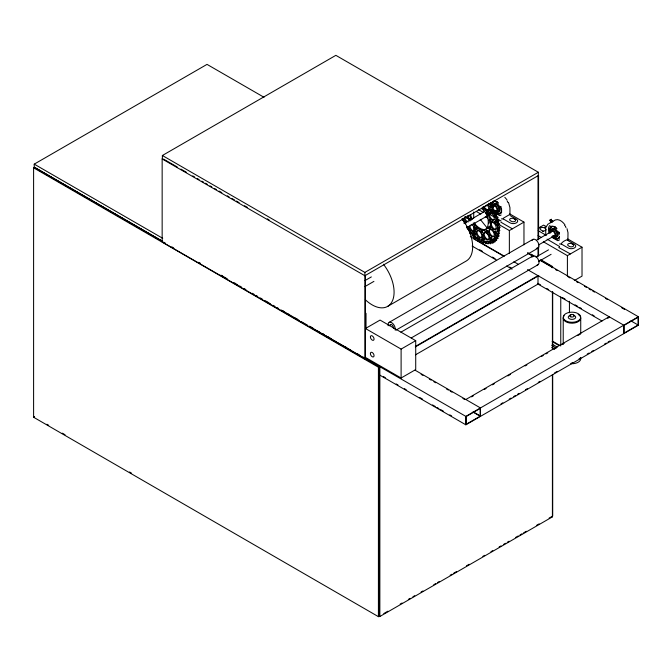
<?xml version="1.0" encoding="UTF-8"?>
<svg xmlns="http://www.w3.org/2000/svg" width="672" height="672" viewBox="0 0 672 672"><rect width="100%" height="100%" fill="white"/><g stroke="black" fill="none" stroke-linecap="round" stroke-linejoin="round"><path stroke-width="1.01" d="M467.762 229.488L467.376 228.136M475.658 237.392L475.801 238.291L476.675 237.367M466.838 226.724C471.92 235.04 483.529 246.238 493.576 239.148C501.833 228.799 495.18 213.889 488.166 204.658L488.317 204.036M484.21 241.466L483.79 242.861L483.479 242.054M479.766 239.056C478.372 238.585 478.103 241.567 477.322 239.87C477.515 236.586 475.432 239.056 474.726 237.93C475.255 234.914 472.878 236.754 472.206 235.645L471.912 233.344L475.49 231.571L474.155 224.599L473.155 223.146M481.446 208.48C493.08 216.468 489.342 241.206 474.155 224.599L475.087 224.062C477.893 227.758 484.302 232.176 488.216 227.581L487.284 228.119L480.245 219.358M501.421 218.862L503.244 218.921L510.048 222.844A4.477 2.579 0 0 0 515.844 223.104A4.477 2.579 0 0 0 517.196 219.845M559.465 243.961L561.296 244.02L568.1 247.951A4.477 2.579 0 0 0 574.073 248.128A4.477 2.579 0 0 0 575.014 244.717M508.544 202.583L509.939 207.581L509.964 214.99L509.284 214.763L503.538 218.089L503.244 218.921M567.017 228.682L567.991 232.68L567.907 240.206M545.908 227.405L547.798 224.28L555.265 219.971C559.154 218.526 562.834 221.894 564.95 224.834M494.928 239.098L495.088 241.844L494.735 241.332M469.871 221.138L470.635 218.509L469.678 215.275M487.284 217.022L488.821 211.764L493.576 213.251C494.567 213.041 495.608 211.084 494.735 210.252L493.088 209.605L493.349 207.85C492.87 206.707 489.989 207.06 491.299 204.784L489.006 203.297M469.753 230.866L470.014 233.537L471.878 233.629M497.381 228.396L497.935 228.564C498.221 227.128 500.934 228.388 499.859 226.859L498.154 224.994M462.588 220.172L462.344 218.686M498.641 224.759L497.221 225.532L492.559 221.18L488.569 223.314M499.061 236.208C499.044 232.445 495.508 233.94 498.565 236.359C494.306 234.284 498.288 238.946 496.784 238.627L495.314 238.224L496.121 240.677L494.046 239.568L494.483 242.172L491.988 240.324M480.875 240.895L481.018 241.71L481.538 241.231C482.572 237.619 480.06 245.658 478.96 239.03M545.748 235.544L546.143 235.276L539.339 231.344A4.477 2.579 0 0 1 538.18 230.185M491.106 206.825L490.174 207.362M486.839 241.592L486.2 243.508M463.05 220.038L463.52 219.626M487.284 228.119L492.66 229.681L495.978 235.729L497.347 235.528M493.088 240.383L492.089 241.441L492.685 243.23L490.384 241.718L490.56 243.886L488.166 241.5M500.85 222.18L512.35 228.824M551.107 219.845L550.192 220.374M550.343 221.953L552.468 220.769L552.863 221.474L550.746 222.667L550.343 221.953L551.737 221.197M552.468 220.769L552.031 221.038L552.426 221.743M549.721 220.206L550.166 219.971M550.687 221.743L552.14 220.853M551.006 219.5L551.426 219.257L550.813 219.61M162.154 158.953L364.871 275.73L365.45 275.394L365.45 358.411L364.871 358.747L162.154 241.97L162.154 158.953L162.725 158.617M162.725 241.643L34.23 167.454L34.23 164.136L207.018 64.378L264.02 97.289M34.465 167.32L33.6 167.815L378.42 367.231L378.42 616.661L379.856 616.493L552.409 516.869L552.409 374.531M162.38 158.819L162.38 155.501L335.857 55.339L538.348 172.25L538.348 175.568L364.871 275.73M34.171 167.815L33.6 167.488L33.6 417.245L34.465 416.749M162.38 155.501L364.871 272.404L538.348 172.25M470.61 214.738L471.568 217.972L470.635 218.509L471.4 220.097M364.988 280.585L371.347 276.914M463.982 223.432L483.958 211.898M485.772 210.848L489.409 208.748M492.131 207.178L493.945 206.128M491.988 210.244L493.088 209.605M364.846 286.625L373.926 281.383M466.561 227.9L487.452 215.846M489.266 214.796L491.988 213.226M493.802 212.176L496.532 210.605M470.341 230.706L468.695 230.74M479.892 228.32L478.96 228.866L482.798 235.679L481.362 240.24L482.546 242.592L483.235 243.18L483.277 242.004L483.966 241.525L485.822 243.852L485.755 242.357L486.973 241.567M484.697 229.614L483.764 230.152L489.082 234.99L490.56 241.576M474.886 235.502L474.197 235.553M477.305 237.451L476.557 237.46M489.434 241.618C486.503 242.945 489.518 245.91 486.007 241.483M498.658 224.372L509.359 230.546L523.967 222.113L523.967 244.826M494.71 239.182L493.576 239.148M387.87 306.264L466.435 260.904A31.105 17.959 60 0 0 462 218.887M538.272 228.169L543.598 225.128L546.378 226.64M389.164 322.358L532.963 239.341M536.836 239.988L552.107 231.168M538.516 244.978L554.694 235.637M395.909 330.196L537.894 248.228M400.924 332.17L532.963 255.94M535.937 257.107L548.512 249.85M559.465 246.952L558.827 247.565L570.394 253.924M538.516 261.584L551.099 254.318M411.281 337.924L537.894 264.827M415.716 340.662L380.058 320.074L365.45 328.507L401.108 349.096L415.716 340.662L415.716 369.575L401.108 378.008L365.45 357.42M543.337 241.752L567.403 255.654L582.019 247.22L582.019 276.125L574.283 280.594M378.42 367.231L379.285 366.736L379.285 616.157M415.531 346.366L538.003 275.663L538.003 284.096L415.531 354.799M415.279 346.945L538.784 275.638M465.847 399.512L609.185 316.756M471.576 396.866L473.39 395.816M484.277 389.533L486.091 388.483M492.442 384.821L494.256 383.771M507.864 375.917L510.586 374.346M525.101 365.963L526.915 364.913M541.43 356.538L543.245 355.488M545.966 353.917L547.781 352.867M554.131 349.205L555.946 348.155M562.296 344.492L564.11 343.442M577.718 335.588L580.44 334.018M607.656 318.301L609.47 317.251M363.224 357.126L465.847 416.38L638.4 316.756L638.4 325.189L465.847 424.813L379.571 375.001M501.035 403.83L502.849 402.788M509.2 399.118L511.014 398.076M513.736 396.505L515.55 395.455M517.364 394.405L519.179 393.355M525.529 389.693L527.344 388.643M538.23 382.36L540.044 381.31M554.56 372.935L557.281 371.364M570.889 363.502L572.704 362.46M579.054 358.789L580.868 357.739M587.219 354.077L589.033 353.027M591.755 351.456L593.569 350.414M604.456 344.123L606.27 343.081M608.084 342.031L609.899 340.981M480.169 416.212L466.133 424.318L466.133 416.548L480.169 408.442L480.169 416.212L472.903 412.02M638.114 325.021L624.078 333.127L624.078 325.357L638.114 317.251L638.114 325.021L630.848 320.83M549.108 518.112L552.703 516.037L552.703 374.556M383.821 613.536L387.878 611.201M400.168 604.103L402.058 603.011M408.341 599.382L410.164 598.332M412.944 596.728L414.758 595.678M421.058 592.04L422.923 590.965M433.776 584.699L435.624 583.632M437.405 582.599L439.253 581.532M450.139 575.249L451.954 574.207M453.751 573.166L456.49 571.586M466.469 565.824L469.19 564.253M482.815 556.382L484.63 555.332M490.963 551.678L492.803 550.62M499.128 546.966L500.976 545.899M503.664 544.354L505.52 543.278M507.293 542.254L509.107 541.204M515.458 537.541L518.23 535.937M520.052 534.887L521.867 533.837M523.622 532.829L526.344 531.258M536.399 525.454L539.12 523.874M550.099 220.408L550.612 220.088M550.838 219.601L550.133 219.996M489.182 241.584L488.678 243.768M473.768 235.712L473.038 235.838M470.728 233.402L472.038 232.856M479.447 238.955L478.456 240.215L478.254 239.333M494.911 216.342C495.81 216.157 497.213 214.435 496.364 213.562L495.65 213.394M495.978 219.45L497.171 219.022L498.112 217.602L497.717 216.938C495.928 216.997 493.231 211.369 495.432 213.268M498.952 224.507L499.766 224.196L497.683 221.987M496.751 222.533L499.12 221.046L496.91 218.912L497.297 220.45M462.773 219.148L465.142 223.776M491.005 243.575L491.089 241.626M466.25 222.869L463.924 222.071M497.221 231.084L498.448 230.924L499.481 233.419M499.859 230.647L498.607 228.178M496.751 233.537C500.354 234.595 497.935 233.293 498.011 230.992C502.228 232.352 494.903 227.363 499.59 228.01C495.827 226.632 499.556 224.725 498.54 224.179C495.306 222.172 500.447 221.197 496.591 219.71C498.229 216.611 495.566 218.366 495.331 215.359C498.019 213.822 491.333 213.494 494.575 210.974C490.56 211.924 494.113 206.632 491.282 207.682C489.25 206.228 491.526 204.044 488.51 204.28M567.748 238.98L582.019 247.22M567.235 239.484L568.025 240.038M568.47 240.862L574.426 244.297M509.704 213.881L523.967 222.113M510.426 215.754L516.373 219.19A4.477 2.579 0 0 1 516.692 219.391M547.1 239.148L559.432 246.431M538.096 235.612L541.464 237.552M493.945 212.554L499.598 215.527A8.686 5.015 60 0 0 501.094 214.998M484.688 208.202L488.09 210.168M489.056 214.04L494.231 217.031M496.818 218.526L501.136 221.021M478.372 209.538L483.412 212.444M476.372 211.504L480.833 214.074M485.285 216.653L487.964 218.198M531.308 254.268L533.123 255.318M464.94 216.611L469.476 219.232M527.604 252.79L533.963 256.46M540.313 260.131L638.4 316.756M465.276 216.896L469.82 219.517M527.999 253.033L533.459 256.175M551.838 267.439L552.409 267.775M555.467 269.539L557.281 270.589M568.184 276.881L569.999 277.931M576.358 281.602L578.172 282.652M584.531 286.314L586.345 287.364M589.067 288.943L590.89 289.985M592.704 291.035L594.518 292.085M605.422 298.376L607.236 299.426M621.768 307.818L624.49 309.389M470.308 236.578L503.908 255.982M513.904 261.744L518.44 264.365M527.52 269.615L623.792 325.189L623.792 333.623M504.008 256.368L473.701 238.871L473.701 235.771M479.682 249.757L482.404 251.328M492.391 257.099L495.121 258.67M509.645 267.061L511.468 268.111M537.802 283.315L540.523 284.886M546.882 288.557L548.696 289.607M562.321 297.469L565.043 299.048M575.039 304.811L577.76 306.39M579.575 307.432L581.398 308.482M592.292 314.773L594.107 315.823M472.122 246.061L496.642 260.215M506.638 265.986L512.081 269.136M537.516 283.811L601.994 321.04M552.359 341.09L560.759 345.946L560.759 296.89M552.199 341.594L559.045 345.551M552.199 344.165L557.34 347.13M551.771 345.467L556.156 347.995M551.771 347.441L554.4 348.961M163.632 159.146L177.274 167M180.911 169.092L186.362 172.234M192.73 175.896L194.544 176.946M197.274 178.517L199.088 179.567M201.818 181.138L203.633 182.179M205.456 183.229L207.27 184.279M210 185.85L211.814 186.9M214.544 188.471L216.359 189.512M219.089 191.083L221.819 192.654M227.27 195.796L229.085 196.846M231.815 198.416L234.545 199.987M236.359 201.037L239.089 202.608M244.541 205.75L247.271 207.32M267.271 218.837L269.086 219.887M415.069 370.188L480.455 407.946L480.455 416.38M421.134 374.363L422.957 375.404M429.307 379.075L431.13 380.125M433.852 381.704L435.666 382.746M446.569 389.038L448.384 390.088M450.198 391.138L452.012 392.188M462.916 398.479L464.73 399.529M474.029 412.339L479.287 415.372M34.23 164.136L162.725 238.316M162.515 241.248L35.372 167.849L162.406 241.315M163.632 242.164L165.455 243.214M171.814 246.876L173.636 247.926M220.903 275.15L222.726 276.2M225.456 277.771L227.27 278.821M233.638 282.484L235.452 283.534M266.364 301.333L268.178 302.383M282.727 310.758L284.542 311.808M287.272 313.379L289.086 314.429M295.453 318.091L297.268 319.141M309.641 326.197L313.631 328.566M322.358 333.53L324.173 334.58M328.18 336.941L329.994 337.991M344.543 346.366L346.357 347.416M357.269 353.699L359.083 354.749M351.414 350.641L313.95 328.952M379.285 367.063L379.856 367.399L379.856 616.493M383.494 376.597L385.308 377.647M396.203 383.939L398.017 384.989M404.376 388.66L406.19 389.71M419.815 397.572L422.545 399.143M432.533 404.914L435.254 406.484M437.069 407.534L438.892 408.584M440.706 409.634L443.428 411.205M449.786 414.876L451.601 415.926M551.838 516.533L552.409 516.869M33.6 416.581L34.171 416.909M46.889 424.25L48.703 425.3M62.328 433.171L65.05 434.742M129.536 471.971L131.351 473.012M540.901 259.787L552.703 266.616L551.838 267.112L540.036 260.291M465.629 217.258L469.258 219.358M528.242 253.47L533.686 256.612M198.71 262.307L200.525 263.357M222.298 275.948L225.019 277.519M235.007 283.298L237.728 284.869M239.543 285.919L241.357 286.969M244.079 288.54L245.893 289.59M252.244 293.269L254.058 294.319M255.872 295.361L257.687 296.411M260.408 297.99L262.223 299.04M264.944 300.611L266.759 301.661M268.582 302.711L270.396 303.761M273.118 305.332L274.932 306.382M276.746 307.432L278.561 308.482M281.282 310.061L286.726 313.211M288.54 314.252L299.426 320.552M301.241 321.602L307.6 325.273M309.414 326.323L312.136 327.902M317.579 331.052L320.3 332.623M322.115 333.673L323.929 334.723M325.744 335.773L333.001 339.973M334.816 341.023L336.63 342.065M338.453 343.115L379.285 366.736M33.6 417.245L378.42 616.661M494.911 237.602L495.415 237.989C496.247 236.468 497.347 241.45 496.364 239.904M504.806 197.291L506.906 199.735M551.51 237.09L557.651 240.635A8.686 5.015 60 0 0 559.549 239.761M497.717 238.09L498.028 238.468L497.171 235.679M474.096 222.608L475.087 224.062M481.337 230.882L482.294 232.588M551.838 221.088L552.233 221.802M550.973 221.626L551.368 222.34M483.731 241.055L483.966 241.525M492.853 242.348L493.223 242.92L493.021 240.904M471.568 217.972L472.332 219.559M483.008 206.942L483.764 210.924M580.734 318.15L580.734 333.74M569.436 301.274L569.436 312.757M567.622 240.366C567.966 238.518 561.179 242.197 561.296 244.02M567.403 255.654L567.403 276.301M563.22 318.15L563.22 344.123M552.703 291.766L552.703 349.406M552.409 291.85L552.409 349.406M545.731 229.177L545.731 235.603M538.574 239.778L538.574 175.442L538.003 175.77L538.003 239.072M538.574 247.044L538.574 255.343M538.003 247.38L538.003 256.712M509.359 230.546L509.359 253.26M473.701 212.024L473.701 218.215M473.701 226.481L473.701 231.638M465.847 416.38L465.847 424.813M401.108 349.096L401.108 378.008M366.022 313.303L366.022 328.784M364.871 272.404L364.871 358.747M466.536 222.197A4.074 2.352 60 0 1 463.756 218.123M467.284 216.09A4.074 2.352 60 0 1 469.417 220.534M468.964 215.334A1.134 0.655 60 0 1 467.947 215.645M468.216 221.978A4.074 2.352 60 0 1 464.688 217.585M481.933 237.317A4.074 2.352 60 0 1 477.607 234.494A4.074 2.352 60 0 1 478.456 230.076M477.397 229.06A1.134 0.655 60 0 1 476.196 227.564M475.507 234.536A1.134 0.655 60 0 1 474.726 232.915M494.357 236.208A4.074 2.352 60 0 1 490.56 234.31A4.074 2.352 60 0 1 489.821 229.572M492.29 239.03A1.134 0.655 60 0 1 491.081 237.535M488.208 231.958A1.134 0.655 60 0 1 487.318 231.378A1.134 0.655 60 0 1 487.024 230.236M489.107 239.24A4.074 2.352 60 0 1 485.024 236.888A4.074 2.352 60 0 1 485.024 232.176M484.075 239.45A1.134 0.655 60 0 1 483.504 237.989M482.79 232.294A1.134 0.655 60 0 1 481.984 230.908M471.038 224.322A4.074 2.352 60 0 1 474.625 229.026A4.074 2.352 60 0 1 472.038 231.428A4.074 2.352 60 0 1 468.905 226.304M474.76 230.958A4.074 2.352 60 0 1 471.618 229.866A4.074 2.352 60 0 1 469.837 225.767M496.28 222.541A1.134 0.655 60 0 1 495.583 220.752M490.904 221.138A1.134 0.655 60 0 1 489.922 219.433M494.357 219.643A4.074 2.352 60 0 1 490.283 217.291A4.074 2.352 60 0 1 490.283 212.587M496.28 232.68A1.134 0.655 60 0 1 495.583 230.882M496.28 229.034A4.074 2.352 60 0 1 492.198 226.682A4.074 2.352 60 0 1 492.198 221.978M490.904 227.816A1.134 0.655 60 0 1 489.922 226.12M492.29 211.336A1.134 0.655 60 0 1 491.249 210.496A1.134 0.655 60 0 1 491.316 209.311M486.881 204.775A4.074 2.352 60 0 1 488.174 211.092A4.074 2.352 60 0 1 483.353 206.816M488.208 213.696A1.134 0.655 60 0 1 487.318 213.108A1.134 0.655 60 0 1 487.024 211.966M489.56 210.126A4.074 2.352 60 0 1 486.688 210.101A4.074 2.352 60 0 1 484.285 206.27M482.656 207.421A1.134 0.655 60 0 1 482.059 207.976M383.426 264.247A31.105 17.959 60 0 1 392.112 301.535A31.105 17.959 60 0 1 365.333 299.72M531.98 257.208A5.082 2.932 60 0 1 537.701 258.476A5.082 2.932 60 0 1 537.13 265.02M564.656 225.414A2.579 1.495 60 0 1 565.102 225.876M565.48 226.43A2.579 1.495 60 0 1 565.95 227.648M388.13 325.735A5.082 2.932 60 0 1 391.734 322.711A5.082 2.932 60 0 1 395.077 329.977M531.98 240.601A5.082 2.932 60 0 1 538.045 242.441A5.082 2.932 60 0 1 536.256 248.296M389.802 325.744A2.579 1.495 60 0 1 391.868 324.845A2.579 1.495 60 0 1 393.397 328.364M538.751 228.11A4.477 2.579 0 0 1 539.339 227.69M539.683 227.514A4.477 2.579 0 0 1 540.473 227.22M544.53 227.22A4.477 2.579 0 0 1 545.32 227.514M546.008 229.883A2.444 1.411 0 0 1 541.926 230.513L540.775 229.849A2.444 1.411 0 0 1 540.775 227.858A2.444 1.411 0 0 1 544.228 227.858L545.378 228.522A2.444 1.411 0 0 1 546.008 229.152M551.359 232.084A2.579 1.495 60 0 1 553.333 231.563A2.579 1.495 60 0 1 554.971 234.604A2.579 1.495 60 0 1 553.333 235.763M551.048 231.412A4.62 2.663 60 0 1 553.955 228.942A4.62 2.663 60 0 1 557.542 234.368A4.62 2.663 60 0 1 554.635 236.838M553.955 236.443A4.62 2.663 60 0 1 553.61 236.183M550.511 232.68A3.805 2.192 60 0 1 552.955 230.345A3.805 2.192 60 0 1 555.828 235.318A3.805 2.192 60 0 1 552.586 236.267M559.482 236.737A6.653 3.839 60 0 1 553.098 236.334M550.712 232.201A6.653 3.839 60 0 1 554.03 226.598M554.518 226.792A6.653 3.839 60 0 1 555.988 227.724M556.466 228.152A6.653 3.839 60 0 1 556.92 228.614M559.306 232.747A6.653 3.839 60 0 1 559.482 233.377M559.541 236.191A7.056 4.074 60 0 1 552.082 236.275M550.259 233.108A7.056 4.074 60 0 1 550.872 226.724A7.056 4.074 60 0 1 556.609 228.631M558.617 231.664A7.056 4.074 60 0 1 558.902 232.336M559.138 233.008A7.056 4.074 60 0 1 559.457 234.343M559.474 237.77A7.056 4.074 60 0 1 552.661 235.939M550.595 232.1A7.056 4.074 60 0 1 551.813 226.178M559.448 237.082A6.653 3.839 60 0 1 553.241 236.25M550.687 231.487A6.653 3.839 60 0 1 554.182 226.514M554.66 226.708A6.653 3.839 60 0 1 555.643 227.279M551.762 230.202A4.62 2.663 60 0 1 554.896 228.64A4.62 2.663 60 0 1 558.222 233.671A4.62 2.663 60 0 1 556.021 236.645M551.662 230.723A3.805 2.192 60 0 1 554.484 229.9A3.805 2.192 60 0 1 556.979 234.217A3.805 2.192 60 0 1 554.854 236.25M542.632 231.428A2.444 1.411 0 0 1 543.379 231.521M549.259 233.201A8.686 5.015 60 0 1 550.015 225.347M580.356 316.688A8.753 5.057 0 0 1 572.401 323.198A8.753 5.057 0 0 1 563.388 317.167M563.884 316.218A8.753 5.057 0 0 1 564.253 315.773M578.164 314.58A8.753 5.057 0 0 1 578.743 314.941M579.701 315.773A8.753 5.057 0 0 1 580.062 316.218M580.566 357.689A8.753 5.057 0 0 1 571.116 363.712M574.333 315.571A3.713 2.142 0 0 1 574.686 318.696A3.713 2.142 0 0 1 569.268 318.696A3.713 2.142 0 0 1 569.621 315.571M569.915 315.445A3.713 2.142 0 0 1 570.898 315.176M573.392 315.252A3.713 2.142 0 0 1 574.039 315.445M507.049 200.777A2.579 1.495 60 0 1 507.427 201.323M507.721 201.928A2.579 1.495 60 0 1 507.898 202.541M487.502 205.296A2.444 1.411 0 0 1 485.478 205.817M493.265 207.396A2.579 1.495 60 0 1 495.029 206.304A2.579 1.495 60 0 1 496.919 209.353A2.579 1.495 60 0 1 495.289 210.655M492.979 205.901A4.62 2.663 60 0 1 496.356 204.086A4.62 2.663 60 0 1 499.498 209.924A4.62 2.663 60 0 1 495.902 211.336M492.416 207.228A3.805 2.192 60 0 1 495.004 205.288A3.805 2.192 60 0 1 497.784 210.109A3.805 2.192 60 0 1 494.81 211.378M501.64 210.638A6.653 3.839 60 0 1 495.054 211.226M492.668 207.094A6.653 3.839 60 0 1 496.474 201.684M496.961 201.936A6.653 3.839 60 0 1 497.456 202.255M497.944 202.625A6.653 3.839 60 0 1 498.414 203.045M500.766 206.371A6.653 3.839 60 0 1 501.035 207.001M501.564 208.891A6.653 3.839 60 0 1 501.64 209.504M501.278 208.58A7.056 4.074 60 0 1 499.674 213.906A7.056 4.074 60 0 1 494.038 211.168M491.971 207.329A7.056 4.074 60 0 1 492.828 201.625A7.056 4.074 60 0 1 498.078 203.028M500.573 206.564A7.056 4.074 60 0 1 501.094 207.908M501.665 212.26A7.056 4.074 60 0 1 495.079 211.378M492.551 207.001A7.056 4.074 60 0 1 495.566 200.92M501.707 211.067A6.653 3.839 60 0 1 495.197 211.142M492.811 207.018A6.653 3.839 60 0 1 496.129 201.407M497.104 201.86A6.653 3.839 60 0 1 497.599 202.171M493.769 204.742A4.62 2.663 60 0 1 497.305 203.818A4.62 2.663 60 0 1 500.228 209.252A4.62 2.663 60 0 1 497.305 211.31M496.961 211.134A4.62 2.663 60 0 1 496.625 210.924M493.685 205.346A3.805 2.192 60 0 1 497.935 206.346A3.805 2.192 60 0 1 497.591 211.252M497.078 211.218A3.805 2.192 60 0 1 496.247 210.89M490.426 204.834A8.686 5.015 60 0 1 490.526 202.675M572.989 244.465L571.838 243.802A2.444 1.411 0 0 0 568.386 243.802A2.444 1.411 0 0 0 568.386 245.792L569.537 246.456A2.444 1.411 0 0 0 572.989 246.456A2.444 1.411 0 0 0 572.989 244.465M514.937 219.358L513.786 218.694A2.444 1.411 0 0 0 510.334 218.694A2.444 1.411 0 0 0 510.334 220.685L511.484 221.348A2.444 1.411 0 0 0 514.937 221.348A2.444 1.411 0 0 0 514.937 219.358M473.768 233.68A1.134 0.655 60 0 0 474.97 235.183A1.134 0.655 60 0 0 474.97 233.57A1.134 0.655 60 0 0 473.768 233.68M476.078 232.663A4.074 2.352 60 0 0 480.404 238.039A4.074 2.352 60 0 0 480.404 232.277A4.074 2.352 60 0 0 476.078 232.663M475.264 228.102A1.134 0.655 60 0 0 476.465 229.606A1.134 0.655 60 0 0 476.465 227.993A1.134 0.655 60 0 0 475.264 228.102M490.148 238.073A1.134 0.655 60 0 0 491.358 239.568A1.134 0.655 60 0 0 491.358 237.964A1.134 0.655 60 0 0 490.148 238.073M488.502 231.554A4.074 2.352 60 0 0 492.828 236.93A4.074 2.352 60 0 0 492.828 231.168A4.074 2.352 60 0 0 488.502 231.554M486.066 231A1.134 0.655 60 0 0 487.267 232.495A1.134 0.655 60 0 0 487.267 230.891A1.134 0.655 60 0 0 486.066 231M482.546 238.753A1.134 0.655 60 0 0 483.756 240.248A1.134 0.655 60 0 0 483.756 238.644A1.134 0.655 60 0 0 482.546 238.753M483.252 234.587A4.074 2.352 60 0 0 487.578 239.963A4.074 2.352 60 0 0 487.578 234.2A4.074 2.352 60 0 0 483.252 234.587M481.051 231.445A1.134 0.655 60 0 0 482.261 232.94A1.134 0.655 60 0 0 482.261 231.336A1.134 0.655 60 0 0 481.051 231.445M494.542 221.684A1.134 0.655 60 0 0 495.743 223.188A1.134 0.655 60 0 0 495.743 221.584A1.134 0.655 60 0 0 494.542 221.684M488.502 214.99A4.074 2.352 60 0 0 492.828 220.366A4.074 2.352 60 0 0 492.828 214.603A4.074 2.352 60 0 0 488.502 214.99M488.964 220.198A1.134 0.655 60 0 0 490.165 221.693A1.134 0.655 60 0 0 490.165 220.088A1.134 0.655 60 0 0 488.964 220.198M494.542 231.823A1.134 0.655 60 0 0 495.743 233.327A1.134 0.655 60 0 0 495.743 231.722A1.134 0.655 60 0 0 494.542 231.823M490.426 224.381A4.074 2.352 60 0 0 494.743 229.757A4.074 2.352 60 0 0 494.743 223.994A4.074 2.352 60 0 0 490.426 224.381M488.964 226.876A1.134 0.655 60 0 0 490.165 228.379A1.134 0.655 60 0 0 490.165 226.775A1.134 0.655 60 0 0 488.964 226.876M490.148 210.378A1.134 0.655 60 0 0 491.358 211.873A1.134 0.655 60 0 0 491.358 210.269A1.134 0.655 60 0 0 490.148 210.378M486.066 212.73A1.134 0.655 60 0 0 487.267 214.234A1.134 0.655 60 0 0 487.267 212.629A1.134 0.655 60 0 0 486.066 212.73M370.398 353.556A2.579 1.495 60 0 0 373.136 356.966A2.579 1.495 60 0 0 373.136 353.312A2.579 1.495 60 0 0 370.398 353.556M370.398 336.949A2.579 1.495 60 0 0 373.136 340.36A2.579 1.495 60 0 0 373.136 336.706A2.579 1.495 60 0 0 370.398 336.949M567.596 321.611A8.753 5.057 0 0 0 580.734 317.226A8.753 5.057 0 0 0 567.596 312.85A8.753 5.057 0 0 0 567.596 321.611M570.839 316.848A2.26 1.31 0 0 0 574.241 315.714A2.26 1.31 0 0 0 570.847 314.58A2.26 1.31 0 0 0 570.839 316.848"/></g></svg>
